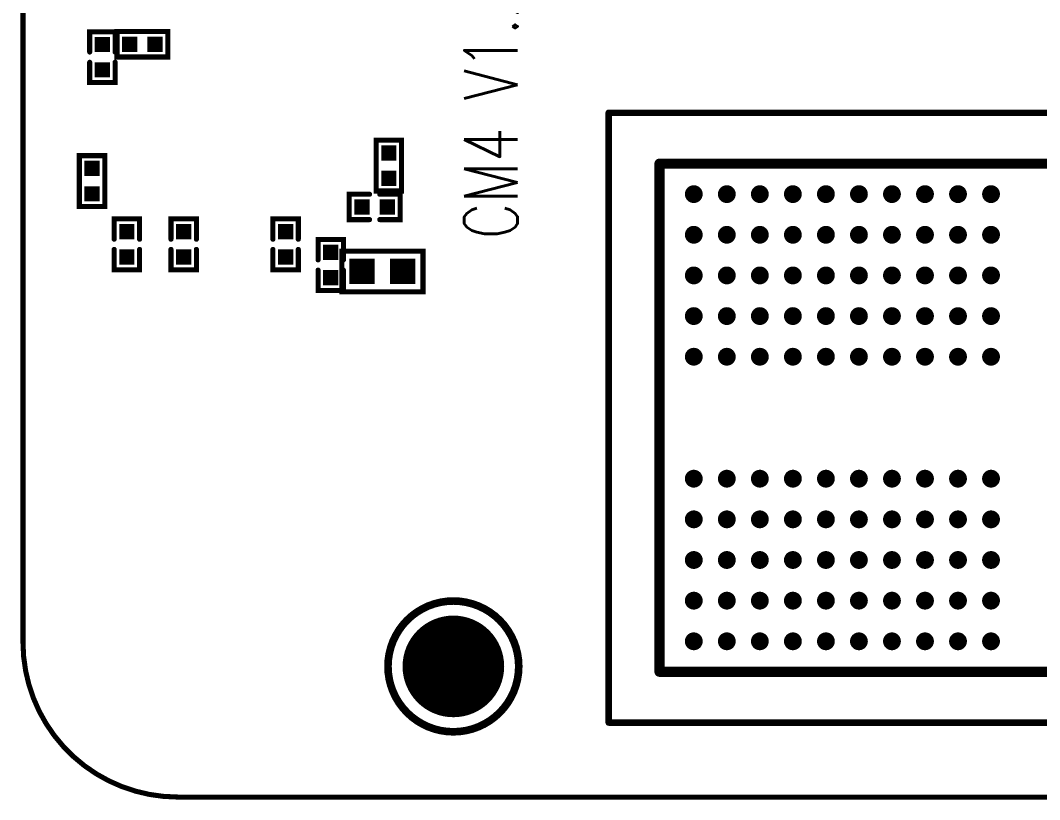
# Model space of a CAD drawing. Extents: x 109.4 to 149.6, y 97.5 to 152.5.
# Drawn here: x 109.46 to 129.52, y 97.46 to 112.79 of the extents above; entities that cross this region are included whole.
import ezdxf

# ---------------------------------------------------------------- set-up
doc = ezdxf.new("R2010")
doc.units = 0
doc.header["$MEASUREMENT"] = 0
doc.layers.get('0').update_dxf_attribs({"linetype": 'CONTINUOUS'})
for name, color, linetype in [('BOARD_OUTLINE_00', 254, 'CONTINUOUS'), ('DRIL_NPLTE_THRU_01', 3, 'CONTINUOUS'), ('DRIL_NPLTE_THRU_02', 171, 'CONTINUOUS'), ('DRIL_NPLTE_THRU_03', 34, 'CONTINUOUS'), ('DRIL_NPLTE_THRU_04', 1, 'CONTINUOUS'), ('DRIL_NPLTE_THRU_05', 171, 'CONTINUOUS'), ('DRIL_NPLTE_THRU_06', 136, 'CONTINUOUS'), ('DRIL_NPLTE_THRU_07', 216, 'CONTINUOUS'), ('DRIL_NPLTE_THRU_08', 2, 'CONTINUOUS'), ('DRIL_NPLTE_THRU_09', 6, 'CONTINUOUS'), ('DRIL_NPLTE_THRU_10', 106, 'CONTINUOUS'), ('DRIL_NPLTE_THRU_11', 171, 'CONTINUOUS'), ('DRIL_NPLTE_THRU_12', 176, 'CONTINUOUS'), ('DRIL_PLTE_THRU_01', 3, 'CONTINUOUS'), ('DRIL_PLTE_THRU_02', 171, 'CONTINUOUS'), ('DRIL_PLTE_THRU_03', 34, 'CONTINUOUS'), ('DRIL_PLTE_THRU_04', 1, 'CONTINUOUS'), ('DRIL_PLTE_THRU_05', 171, 'CONTINUOUS'), ('DRIL_PLTE_THRU_06', 136, 'CONTINUOUS'), ('DRIL_PLTE_THRU_07', 216, 'CONTINUOUS'), ('DRIL_PLTE_THRU_08', 2, 'CONTINUOUS'), ('DRIL_PLTE_THRU_09', 6, 'CONTINUOUS'), ('DRIL_PLTE_THRU_10', 106, 'CONTINUOUS'), ('DRIL_PLTE_THRU_11', 171, 'CONTINUOUS'), ('DRIL_PLTE_THRU_12', 176, 'CONTINUOUS'), ('PADS_BOT', 5, 'CONTINUOUS'), ('PADS_INNER', 96, 'CONTINUOUS'), ('PADS_TOP', 96, 'CONTINUOUS'), ('PADS_XR_121', 254, 'CONTINUOUS'), ('PADS_XR_122', 96, 'CONTINUOUS'), ('PADS_XR_123', 3, 'CONTINUOUS'), ('PADS_XR_128', 255, 'CONTINUOUS'), ('PART_TOP_2DLINE_00', 254, 'CONTINUOUS'), ('PART_TOP_2DLINE_01', 254, 'CONTINUOUS'), ('PART_TOP_2DLINE_126', 253, 'CONTINUOUS'), ('PART_TOP_COPPER_121', 254, 'CONTINUOUS'), ('PART_TOP_CUTOUT_01', 254, 'CONTINUOUS'), ('TEXT_126', 6, 'CONTINUOUS')]:
    doc.layers.add(name, color=color, linetype=linetype)
doc.styles.add('W0$1016', font='simplex', dxfattribs={"width": 0.75})

# ---------------------------------------------------------------- blocks, each defined once
blk = doc.blocks.new('BOARD_1')
at = {"layer": 'BOARD_OUTLINE_00', "const_width": 0.1}
blk.add_lwpolyline([(7.043, -3.358, 0.414214), (3.696, -6.706), (3.696, -55.29, 0.414214), (6.744, -58.338), (40.389, -58.338, 0.414214), (43.716, -55.012), (43.716, -6.664, 0.414214), (40.41, -3.358)], format="xyb", close=True, dxfattribs=at)
blk = doc.blocks.new('SMOOTH_0$1')
at = {"const_width": 0.05}
blk.add_lwpolyline([(-0.025, 0, 1), (0.025, 0, 1)], format="xyb", close=True, dxfattribs=at)
blk = doc.blocks.new('PART_BODY_TOP_727')
at = {"layer": 'PART_TOP_2DLINE_126', "const_width": 0.1}
for points in [[(-0.1, 0.25), (-0.5, 0.25), (-0.5, -0.25), (-0.1, -0.25)], [(0.1, 0.25), (0.5, 0.25), (0.5, -0.25), (0.1, -0.25)]]:
    blk.add_lwpolyline(points, dxfattribs=at)
at = {"layer": 'PART_TOP_2DLINE_126'}
for p in [(-0.5, 0.25), (-0.1, 0.25), (0.1, 0.25), (0.5, 0.25), (-0.5, -0.25), (-0.1, -0.25), (0.1, -0.25), (0.5, -0.25)]:
    blk.add_blockref('SMOOTH_0$1', p, dxfattribs=at)
blk = doc.blocks.new('DRIL_HOLE_0')
blk.add_lwpolyline([(0, 0, 1), (0, 0, 1)], format="xyb", close=True)
blk = doc.blocks.new('PAD_0')
blk.add_lwpolyline([(0, 0, 1), (0, 0, 1)], format="xyb", close=True)
blk = doc.blocks.new('PAD_12')
at = {"const_width": 0.3}
blk.add_lwpolyline([(-0.15, 0), (0.15, 0)], dxfattribs=at)
blk = doc.blocks.new('STK_TOP_25')
at = {"layer": 'DRIL_NPLTE_THRU_01'}
blk.add_blockref('DRIL_HOLE_0', (0, 0), dxfattribs=at)
at = {"layer": 'DRIL_NPLTE_THRU_02'}
blk.add_blockref('DRIL_HOLE_0', (0, 0), dxfattribs=at)
at = {"layer": 'DRIL_NPLTE_THRU_03'}
blk.add_blockref('DRIL_HOLE_0', (0, 0), dxfattribs=at)
at = {"layer": 'DRIL_NPLTE_THRU_04'}
blk.add_blockref('DRIL_HOLE_0', (0, 0), dxfattribs=at)
at = {"layer": 'DRIL_NPLTE_THRU_05'}
blk.add_blockref('DRIL_HOLE_0', (0, 0), dxfattribs=at)
at = {"layer": 'DRIL_NPLTE_THRU_06'}
blk.add_blockref('DRIL_HOLE_0', (0, 0), dxfattribs=at)
at = {"layer": 'DRIL_NPLTE_THRU_07'}
blk.add_blockref('DRIL_HOLE_0', (0, 0), dxfattribs=at)
at = {"layer": 'DRIL_NPLTE_THRU_08'}
blk.add_blockref('DRIL_HOLE_0', (0, 0), dxfattribs=at)
at = {"layer": 'DRIL_NPLTE_THRU_09'}
blk.add_blockref('DRIL_HOLE_0', (0, 0), dxfattribs=at)
at = {"layer": 'DRIL_NPLTE_THRU_10'}
blk.add_blockref('DRIL_HOLE_0', (0, 0), dxfattribs=at)
at = {"layer": 'DRIL_NPLTE_THRU_11'}
blk.add_blockref('DRIL_HOLE_0', (0, 0), dxfattribs=at)
at = {"layer": 'DRIL_NPLTE_THRU_12'}
blk.add_blockref('DRIL_HOLE_0', (0, 0), dxfattribs=at)
at = {"layer": 'PADS_BOT'}
blk.add_blockref('PAD_0', (0, 0), dxfattribs=at)
at = {"layer": 'PADS_INNER'}
blk.add_blockref('PAD_0', (0, 0), dxfattribs=at)
at = {"layer": 'PADS_TOP'}
blk.add_blockref('PAD_12', (0, 0), dxfattribs=at)
blk = doc.blocks.new('SYM_TOP_29')
for name, p in [('PART_BODY_TOP_727', (0, 0)), ('STK_TOP_25', (-0.25, 0)), ('STK_TOP_25', (0.25, 0))]:
    blk.add_blockref(name, p)
blk = doc.blocks.new('PART_TOP_167')
blk.add_blockref('SYM_TOP_29', (0, 0))
blk = doc.blocks.new('PART_TOP_192')
blk.add_blockref('SYM_TOP_29', (0, 0))
blk = doc.blocks.new('PART_TOP_202')
blk.add_blockref('SYM_TOP_29', (0, 0))
blk = doc.blocks.new('PART_TOP_206')
blk.add_blockref('SYM_TOP_29', (0, 0))
blk = doc.blocks.new('PART_TOP_207')
blk.add_blockref('SYM_TOP_29', (0, 0))
blk = doc.blocks.new('PART_TOP_210')
blk.add_blockref('SYM_TOP_29', (0, 0))
blk = doc.blocks.new('PART_BODY_TOP_716')
at = {"layer": 'PART_TOP_2DLINE_01', "const_width": 0.1}
blk.add_lwpolyline([(-0.8, 0.4), (0.8, 0.4), (0.8, -0.4), (-0.8, -0.4)], close=True, dxfattribs=at)
at = {"layer": 'PART_TOP_2DLINE_01'}
for p in [(-0.8, 0.4), (0.8, 0.4), (-0.8, -0.4), (0.8, -0.4)]:
    blk.add_blockref('SMOOTH_0$1', p, dxfattribs=at)
blk = doc.blocks.new('PAD_13')
at = {"const_width": 0.5}
blk.add_lwpolyline([(-0.25, 0), (0.25, 0)], dxfattribs=at)
blk = doc.blocks.new('STK_TOP_11')
at = {"layer": 'DRIL_PLTE_THRU_01'}
blk.add_blockref('DRIL_HOLE_0', (0, 0), dxfattribs=at)
at = {"layer": 'DRIL_PLTE_THRU_02'}
blk.add_blockref('DRIL_HOLE_0', (0, 0), dxfattribs=at)
at = {"layer": 'DRIL_PLTE_THRU_03'}
blk.add_blockref('DRIL_HOLE_0', (0, 0), dxfattribs=at)
at = {"layer": 'DRIL_PLTE_THRU_04'}
blk.add_blockref('DRIL_HOLE_0', (0, 0), dxfattribs=at)
at = {"layer": 'DRIL_PLTE_THRU_05'}
blk.add_blockref('DRIL_HOLE_0', (0, 0), dxfattribs=at)
at = {"layer": 'DRIL_PLTE_THRU_06'}
blk.add_blockref('DRIL_HOLE_0', (0, 0), dxfattribs=at)
at = {"layer": 'DRIL_PLTE_THRU_07'}
blk.add_blockref('DRIL_HOLE_0', (0, 0), dxfattribs=at)
at = {"layer": 'DRIL_PLTE_THRU_08'}
blk.add_blockref('DRIL_HOLE_0', (0, 0), dxfattribs=at)
at = {"layer": 'DRIL_PLTE_THRU_09'}
blk.add_blockref('DRIL_HOLE_0', (0, 0), dxfattribs=at)
at = {"layer": 'DRIL_PLTE_THRU_10'}
blk.add_blockref('DRIL_HOLE_0', (0, 0), dxfattribs=at)
at = {"layer": 'DRIL_PLTE_THRU_11'}
blk.add_blockref('DRIL_HOLE_0', (0, 0), dxfattribs=at)
at = {"layer": 'DRIL_PLTE_THRU_12'}
blk.add_blockref('DRIL_HOLE_0', (0, 0), dxfattribs=at)
at = {"layer": 'PADS_BOT'}
blk.add_blockref('PAD_0', (0, 0), dxfattribs=at)
at = {"layer": 'PADS_INNER'}
blk.add_blockref('PAD_0', (0, 0), dxfattribs=at)
at = {"layer": 'PADS_TOP'}
blk.add_blockref('PAD_13', (0, 0), dxfattribs=at)
blk = doc.blocks.new('SYM_TOP_18')
for name, p in [('PART_BODY_TOP_716', (0, 0)), ('STK_TOP_11', (-0.4, 0)), ('STK_TOP_11', (0.4, 0))]:
    blk.add_blockref(name, p)
blk = doc.blocks.new('PART_TOP_313')
blk.add_blockref('SYM_TOP_18', (0, 0))
blk = doc.blocks.new('PART_BODY_TOP_6')
at = {"layer": 'PART_TOP_COPPER_121', "const_width": 1}
blk.add_lwpolyline([(0.5, 0, 1), (-0.5, 0, 1)], format="xyb", close=True, dxfattribs=at)
at = {"layer": 'PART_TOP_CUTOUT_01', "const_width": 0.15}
blk.add_lwpolyline([(-1.287, 0, 1), (1.287, 0, 1)], format="xyb", close=True, dxfattribs=at)
blk = doc.blocks.new('PAD_20')
at = {"const_width": 0.5}
blk.add_lwpolyline([(0, -0.25, 1), (0, 0.25, 1)], format="xyb", close=True, dxfattribs=at)
blk = doc.blocks.new('STK_TOP_16')
at = {"layer": 'DRIL_PLTE_THRU_01'}
blk.add_blockref('DRIL_HOLE_0', (0, 0), dxfattribs=at)
at = {"layer": 'DRIL_PLTE_THRU_02'}
blk.add_blockref('DRIL_HOLE_0', (0, 0), dxfattribs=at)
at = {"layer": 'DRIL_PLTE_THRU_03'}
blk.add_blockref('DRIL_HOLE_0', (0, 0), dxfattribs=at)
at = {"layer": 'DRIL_PLTE_THRU_04'}
blk.add_blockref('DRIL_HOLE_0', (0, 0), dxfattribs=at)
at = {"layer": 'DRIL_PLTE_THRU_05'}
blk.add_blockref('DRIL_HOLE_0', (0, 0), dxfattribs=at)
at = {"layer": 'DRIL_PLTE_THRU_06'}
blk.add_blockref('DRIL_HOLE_0', (0, 0), dxfattribs=at)
at = {"layer": 'DRIL_PLTE_THRU_07'}
blk.add_blockref('DRIL_HOLE_0', (0, 0), dxfattribs=at)
at = {"layer": 'DRIL_PLTE_THRU_08'}
blk.add_blockref('DRIL_HOLE_0', (0, 0), dxfattribs=at)
at = {"layer": 'DRIL_PLTE_THRU_09'}
blk.add_blockref('DRIL_HOLE_0', (0, 0), dxfattribs=at)
at = {"layer": 'DRIL_PLTE_THRU_10'}
blk.add_blockref('DRIL_HOLE_0', (0, 0), dxfattribs=at)
at = {"layer": 'DRIL_PLTE_THRU_11'}
blk.add_blockref('DRIL_HOLE_0', (0, 0), dxfattribs=at)
at = {"layer": 'DRIL_PLTE_THRU_12'}
blk.add_blockref('DRIL_HOLE_0', (0, 0), dxfattribs=at)
at = {"layer": 'PADS_BOT'}
blk.add_blockref('PAD_0', (0, 0), dxfattribs=at)
at = {"layer": 'PADS_INNER'}
blk.add_blockref('PAD_0', (0, 0), dxfattribs=at)
at = {"layer": 'PADS_TOP'}
blk.add_blockref('PAD_20', (0, 0), dxfattribs=at)
blk = doc.blocks.new('SYM_TOP_14')
for name in ['PART_BODY_TOP_6', 'STK_TOP_16']:
    blk.add_blockref(name, (0, 0))
blk = doc.blocks.new('PART_TOP_336')
blk.add_blockref('SYM_TOP_14', (0, 0))
blk = doc.blocks.new('SMOOTH_0$100076')
at = {"const_width": 0.05}
blk.add_lwpolyline([(-0.025, 0, 1), (0.025, 0, 1)], format="xyb", close=True, dxfattribs=at)
blk = doc.blocks.new('PART_BODY_TOP_738')
at = {"layer": 'PART_TOP_2DLINE_126', "const_width": 0.1}
blk.add_lwpolyline([(-0.5, 0.25), (0.5, 0.25), (0.5, -0.25), (-0.5, -0.25)], close=True, dxfattribs=at)
at = {"layer": 'PART_TOP_2DLINE_126'}
for p in [(-0.5, 0.25), (0.5, 0.25), (-0.5, -0.25), (0.5, -0.25)]:
    blk.add_blockref('SMOOTH_0$100076', p, dxfattribs=at)
blk = doc.blocks.new('SYM_TOP_40')
for name, p in [('PART_BODY_TOP_738', (0, 0)), ('STK_TOP_25', (-0.25, 0)), ('STK_TOP_25', (0.25, 0))]:
    blk.add_blockref(name, p)
blk = doc.blocks.new('PART_TOP_496')
blk.add_blockref('SYM_TOP_40', (0, 0))
blk = doc.blocks.new('PART_TOP_500')
blk.add_blockref('SYM_TOP_40', (0, 0))
blk = doc.blocks.new('PART_TOP_522')
blk.add_blockref('SYM_TOP_40', (0, 0))
blk = doc.blocks.new('SMOOTH_0$127')
at = {"const_width": 0.0635}
blk.add_lwpolyline([(-0.03175, 0, 1), (0.03175, 0, 1)], format="xyb", close=True, dxfattribs=at)
blk = doc.blocks.new('SMOOTH_0$199898')
at = {"const_width": 0.099949}
blk.add_lwpolyline([(-0.049974, 0, 1), (0.049974, 0, 1)], format="xyb", close=True, dxfattribs=at)
blk = doc.blocks.new('PART_BODY_TOP_743')
at = {"layer": 'PART_TOP_2DLINE_00'}
for points, const_width in [([(-6.604, 9.906), (-7.366, 9.144)], 0.127), ([(-6, 8.5), (-6.604, 9.906)], 0.127), ([(-7.366, 9.144), (-5.969, 8.509)], 0.127), ([(-5.312, 8.5), (-6.002, 7.81)], 0.127), ([(6, 8.5), (-5.312, 8.5)], 0.127), ([(6, -8.5), (6, 8.5)], 0.127), ([(-6.002, 7.81), (-6.002, 7.43)], 0.127), ([(-6, 7.709), (-6, -8.5)], 0.127), ([(-5, 7.5), (5, 7.5)], 0.2), ([(-5, -7.5), (-5, 7.5)], 0.2), ([(5, 7.5), (5, -7.5)], 0.2), ([(5, -7.5), (-5, -7.5)], 0.2), ([(-6, -8.5), (6, -8.5)], 0.127)]:
    blk.add_lwpolyline(points, dxfattribs=dict(at, const_width=const_width))
for name, p in [('SMOOTH_0$127', (-6.604, 9.906)), ('SMOOTH_0$127', (-6.604, 9.906)), ('SMOOTH_0$127', (-7.366, 9.144)), ('SMOOTH_0$127', (-7.366, 9.144)), ('SMOOTH_0$127', (-6, 8.5)), ('SMOOTH_0$127', (-5.969, 8.509)), ('SMOOTH_0$127', (-5.312, 8.5)), ('SMOOTH_0$127', (-5.312, 8.5)), ('SMOOTH_0$127', (6, 8.5)), ('SMOOTH_0$127', (6, 8.5)), ('SMOOTH_0$127', (-6.002, 7.81)), ('SMOOTH_0$127', (-6.002, 7.81)), ('SMOOTH_0$127', (-6, 7.709)), ('SMOOTH_0$127', (-6.002, 7.43)), ('SMOOTH_0$199898', (-5, 7.5)), ('SMOOTH_0$199898', (-5, 7.5)), ('SMOOTH_0$199898', (5, 7.5)), ('SMOOTH_0$199898', (5, 7.5)), ('SMOOTH_0$199898', (-5, -7.5)), ('SMOOTH_0$199898', (-5, -7.5)), ('SMOOTH_0$199898', (5, -7.5)), ('SMOOTH_0$199898', (5, -7.5)), ('SMOOTH_0$127', (-6, -8.5)), ('SMOOTH_0$127', (-6, -8.5)), ('SMOOTH_0$127', (6, -8.5)), ('SMOOTH_0$127', (6, -8.5))]:
    blk.add_blockref(name, p, dxfattribs=at)
blk = doc.blocks.new('PAD_26')
at = {"const_width": 0.175}
blk.add_lwpolyline([(0, -0.088, 1), (0, 0.088, 1)], format="xyb", close=True, dxfattribs=at)
blk = doc.blocks.new('PAD_27')
at = {"const_width": 0.15}
blk.add_lwpolyline([(0, -0.075, 1), (0, 0.075, 1)], format="xyb", close=True, dxfattribs=at)
blk = doc.blocks.new('STK_TOP_26')
at = {"layer": 'DRIL_PLTE_THRU_01'}
blk.add_blockref('DRIL_HOLE_0', (0, 0), dxfattribs=at)
at = {"layer": 'DRIL_PLTE_THRU_02'}
blk.add_blockref('DRIL_HOLE_0', (0, 0), dxfattribs=at)
at = {"layer": 'DRIL_PLTE_THRU_03'}
blk.add_blockref('DRIL_HOLE_0', (0, 0), dxfattribs=at)
at = {"layer": 'DRIL_PLTE_THRU_04'}
blk.add_blockref('DRIL_HOLE_0', (0, 0), dxfattribs=at)
at = {"layer": 'DRIL_PLTE_THRU_05'}
blk.add_blockref('DRIL_HOLE_0', (0, 0), dxfattribs=at)
at = {"layer": 'DRIL_PLTE_THRU_06'}
blk.add_blockref('DRIL_HOLE_0', (0, 0), dxfattribs=at)
at = {"layer": 'DRIL_PLTE_THRU_07'}
blk.add_blockref('DRIL_HOLE_0', (0, 0), dxfattribs=at)
at = {"layer": 'DRIL_PLTE_THRU_08'}
blk.add_blockref('DRIL_HOLE_0', (0, 0), dxfattribs=at)
at = {"layer": 'DRIL_PLTE_THRU_09'}
blk.add_blockref('DRIL_HOLE_0', (0, 0), dxfattribs=at)
at = {"layer": 'DRIL_PLTE_THRU_10'}
blk.add_blockref('DRIL_HOLE_0', (0, 0), dxfattribs=at)
at = {"layer": 'DRIL_PLTE_THRU_11'}
blk.add_blockref('DRIL_HOLE_0', (0, 0), dxfattribs=at)
at = {"layer": 'DRIL_PLTE_THRU_12'}
blk.add_blockref('DRIL_HOLE_0', (0, 0), dxfattribs=at)
at = {"layer": 'PADS_BOT'}
blk.add_blockref('PAD_0', (0, 0), dxfattribs=at)
at = {"layer": 'PADS_INNER'}
blk.add_blockref('PAD_0', (0, 0), dxfattribs=at)
at = {"layer": 'PADS_TOP'}
blk.add_blockref('PAD_27', (0, 0), dxfattribs=at)
at = {"layer": 'PADS_XR_121'}
blk.add_blockref('PAD_26', (0, 0), dxfattribs=at)
at = {"layer": 'PADS_XR_122'}
blk.add_blockref('PAD_0', (0, 0), dxfattribs=at)
at = {"layer": 'PADS_XR_123'}
blk.add_blockref('PAD_27', (0, 0), dxfattribs=at)
at = {"layer": 'PADS_XR_128'}
blk.add_blockref('PAD_0', (0, 0), dxfattribs=at)
blk = doc.blocks.new('SYM_TOP_45')
for name, p in [('PART_BODY_TOP_743', (0, 0)), ('STK_TOP_26', (-4.4, 6.825)), ('STK_TOP_26', (-3.6, 6.825)), ('STK_TOP_26', (-2.8, 6.825)), ('STK_TOP_26', (-2, 6.825)), ('STK_TOP_26', (-1.2, 6.825)), ('STK_TOP_26', (1.2, 6.825)), ('STK_TOP_26', (2, 6.825)), ('STK_TOP_26', (2.8, 6.825)), ('STK_TOP_26', (3.6, 6.825)), ('STK_TOP_26', (4.4, 6.825)), ('STK_TOP_26', (-4.4, 6.175)), ('STK_TOP_26', (-3.6, 6.175)), ('STK_TOP_26', (-2.8, 6.175)), ('STK_TOP_26', (-2, 6.175)), ('STK_TOP_26', (-1.2, 6.175)), ('STK_TOP_26', (1.2, 6.175)), ('STK_TOP_26', (2, 6.175)), ('STK_TOP_26', (2.8, 6.175)), ('STK_TOP_26', (3.6, 6.175)), ('STK_TOP_26', (4.4, 6.175)), ('STK_TOP_26', (-4.4, 5.525)), ('STK_TOP_26', (-3.6, 5.525)), ('STK_TOP_26', (-2.8, 5.525)), ('STK_TOP_26', (-2, 5.525)), ('STK_TOP_26', (-1.2, 5.525)), ('STK_TOP_26', (1.2, 5.525)), ('STK_TOP_26', (2, 5.525)), ('STK_TOP_26', (2.8, 5.525)), ('STK_TOP_26', (3.6, 5.525)), ('STK_TOP_26', (4.4, 5.525)), ('STK_TOP_26', (-4.4, 4.875)), ('STK_TOP_26', (-3.6, 4.875)), ('STK_TOP_26', (-2.8, 4.875)), ('STK_TOP_26', (-2, 4.875)), ('STK_TOP_26', (-1.2, 4.875)), ('STK_TOP_26', (1.2, 4.875)), ('STK_TOP_26', (2, 4.875)), ('STK_TOP_26', (2.8, 4.875)), ('STK_TOP_26', (3.6, 4.875)), ('STK_TOP_26', (4.4, 4.875)), ('STK_TOP_26', (-4.4, 4.225)), ('STK_TOP_26', (-3.6, 4.225)), ('STK_TOP_26', (-2.8, 4.225)), ('STK_TOP_26', (-2, 4.225)), ('STK_TOP_26', (-1.2, 4.225)), ('STK_TOP_26', (1.2, 4.225)), ('STK_TOP_26', (2, 4.225)), ('STK_TOP_26', (2.8, 4.225)), ('STK_TOP_26', (3.6, 4.225)), ('STK_TOP_26', (4.4, 4.225)), ('STK_TOP_26', (-4.4, 3.575)), ('STK_TOP_26', (-3.6, 3.575)), ('STK_TOP_26', (-2.8, 3.575)), ('STK_TOP_26', (-2, 3.575)), ('STK_TOP_26', (-1.2, 3.575)), ('STK_TOP_26', (1.2, 3.575)), ('STK_TOP_26', (2, 3.575)), ('STK_TOP_26', (2.8, 3.575)), ('STK_TOP_26', (3.6, 3.575)), ('STK_TOP_26', (4.4, 3.575)), ('STK_TOP_26', (-4.4, 2.925)), ('STK_TOP_26', (-3.6, 2.925)), ('STK_TOP_26', (-2.8, 2.925)), ('STK_TOP_26', (-2, 2.925)), ('STK_TOP_26', (-1.2, 2.925)), ('STK_TOP_26', (1.2, 2.925)), ('STK_TOP_26', (2, 2.925)), ('STK_TOP_26', (2.8, 2.925)), ('STK_TOP_26', (3.6, 2.925)), ('STK_TOP_26', (4.4, 2.925)), ('STK_TOP_26', (-4.4, 2.275)), ('STK_TOP_26', (-3.6, 2.275)), ('STK_TOP_26', (-2.8, 2.275)), ('STK_TOP_26', (-2, 2.275)), ('STK_TOP_26', (-1.2, 2.275)), ('STK_TOP_26', (1.2, 2.275)), ('STK_TOP_26', (2, 2.275)), ('STK_TOP_26', (2.8, 2.275)), ('STK_TOP_26', (3.6, 2.275)), ('STK_TOP_26', (4.4, 2.275)), ('STK_TOP_26', (-4.4, 1.625)), ('STK_TOP_26', (-3.6, 1.625)), ('STK_TOP_26', (-2.8, 1.625)), ('STK_TOP_26', (-2, 1.625)), ('STK_TOP_26', (-1.2, 1.625)), ('STK_TOP_26', (1.2, 1.625)), ('STK_TOP_26', (2, 1.625)), ('STK_TOP_26', (2.8, 1.625)), ('STK_TOP_26', (3.6, 1.625)), ('STK_TOP_26', (4.4, 1.625)), ('STK_TOP_26', (-4.4, 0.975)), ('STK_TOP_26', (-3.6, 0.975)), ('STK_TOP_26', (-2.8, 0.975)), ('STK_TOP_26', (-2, 0.975)), ('STK_TOP_26', (-1.2, 0.975)), ('STK_TOP_26', (1.2, 0.975)), ('STK_TOP_26', (2, 0.975)), ('STK_TOP_26', (2.8, 0.975)), ('STK_TOP_26', (3.6, 0.975)), ('STK_TOP_26', (4.4, 0.975)), ('STK_TOP_26', (-4.4, -0.975)), ('STK_TOP_26', (-3.6, -0.975)), ('STK_TOP_26', (-2.8, -0.975)), ('STK_TOP_26', (-2, -0.975)), ('STK_TOP_26', (-1.2, -0.975)), ('STK_TOP_26', (1.2, -0.975)), ('STK_TOP_26', (2, -0.975)), ('STK_TOP_26', (2.8, -0.975)), ('STK_TOP_26', (3.6, -0.975)), ('STK_TOP_26', (4.4, -0.975)), ('STK_TOP_26', (-4.4, -1.625)), ('STK_TOP_26', (-3.6, -1.625)), ('STK_TOP_26', (-2.8, -1.625)), ('STK_TOP_26', (-2, -1.625)), ('STK_TOP_26', (-1.2, -1.625)), ('STK_TOP_26', (1.2, -1.625)), ('STK_TOP_26', (2, -1.625)), ('STK_TOP_26', (2.8, -1.625)), ('STK_TOP_26', (3.6, -1.625)), ('STK_TOP_26', (4.4, -1.625)), ('STK_TOP_26', (-4.4, -2.275)), ('STK_TOP_26', (-3.6, -2.275)), ('STK_TOP_26', (-2.8, -2.275)), ('STK_TOP_26', (-2, -2.275)), ('STK_TOP_26', (-1.2, -2.275)), ('STK_TOP_26', (1.2, -2.275)), ('STK_TOP_26', (2, -2.275)), ('STK_TOP_26', (2.8, -2.275)), ('STK_TOP_26', (3.6, -2.275)), ('STK_TOP_26', (4.4, -2.275)), ('STK_TOP_26', (-4.4, -2.925)), ('STK_TOP_26', (-3.6, -2.925)), ('STK_TOP_26', (-2.8, -2.925)), ('STK_TOP_26', (-2, -2.925)), ('STK_TOP_26', (-1.2, -2.925)), ('STK_TOP_26', (1.2, -2.925)), ('STK_TOP_26', (2, -2.925)), ('STK_TOP_26', (2.8, -2.925)), ('STK_TOP_26', (3.6, -2.925)), ('STK_TOP_26', (4.4, -2.925)), ('STK_TOP_26', (-4.4, -3.575)), ('STK_TOP_26', (-3.6, -3.575)), ('STK_TOP_26', (-2.8, -3.575)), ('STK_TOP_26', (-2, -3.575)), ('STK_TOP_26', (-1.2, -3.575)), ('STK_TOP_26', (1.2, -3.575)), ('STK_TOP_26', (2, -3.575)), ('STK_TOP_26', (2.8, -3.575)), ('STK_TOP_26', (3.6, -3.575)), ('STK_TOP_26', (4.4, -3.575)), ('STK_TOP_26', (-4.4, -4.225)), ('STK_TOP_26', (-3.6, -4.225)), ('STK_TOP_26', (-2.8, -4.225)), ('STK_TOP_26', (-2, -4.225)), ('STK_TOP_26', (-1.2, -4.225)), ('STK_TOP_26', (1.2, -4.225)), ('STK_TOP_26', (2, -4.225)), ('STK_TOP_26', (2.8, -4.225)), ('STK_TOP_26', (3.6, -4.225)), ('STK_TOP_26', (4.4, -4.225)), ('STK_TOP_26', (-4.4, -4.875)), ('STK_TOP_26', (-3.6, -4.875)), ('STK_TOP_26', (-2.8, -4.875)), ('STK_TOP_26', (-2, -4.875)), ('STK_TOP_26', (-1.2, -4.875)), ('STK_TOP_26', (1.2, -4.875)), ('STK_TOP_26', (2, -4.875)), ('STK_TOP_26', (2.8, -4.875)), ('STK_TOP_26', (3.6, -4.875)), ('STK_TOP_26', (4.4, -4.875)), ('STK_TOP_26', (-4.4, -5.525)), ('STK_TOP_26', (-3.6, -5.525)), ('STK_TOP_26', (-2.8, -5.525)), ('STK_TOP_26', (-2, -5.525)), ('STK_TOP_26', (-1.2, -5.525)), ('STK_TOP_26', (1.2, -5.525)), ('STK_TOP_26', (2, -5.525)), ('STK_TOP_26', (2.8, -5.525)), ('STK_TOP_26', (3.6, -5.525)), ('STK_TOP_26', (4.4, -5.525)), ('STK_TOP_26', (-4.4, -6.175)), ('STK_TOP_26', (-3.6, -6.175)), ('STK_TOP_26', (-2.8, -6.175)), ('STK_TOP_26', (-2, -6.175)), ('STK_TOP_26', (-1.2, -6.175)), ('STK_TOP_26', (1.2, -6.175)), ('STK_TOP_26', (2, -6.175)), ('STK_TOP_26', (2.8, -6.175)), ('STK_TOP_26', (3.6, -6.175)), ('STK_TOP_26', (4.4, -6.175)), ('STK_TOP_26', (-4.4, -6.825)), ('STK_TOP_26', (-3.6, -6.825)), ('STK_TOP_26', (-2.8, -6.825)), ('STK_TOP_26', (-2, -6.825)), ('STK_TOP_26', (-1.2, -6.825)), ('STK_TOP_26', (1.2, -6.825)), ('STK_TOP_26', (2, -6.825)), ('STK_TOP_26', (2.8, -6.825)), ('STK_TOP_26', (3.6, -6.825)), ('STK_TOP_26', (4.4, -6.825))]:
    blk.add_blockref(name, p)
blk = doc.blocks.new('PART_TOP_594')
blk.add_blockref('SYM_TOP_45', (0, 0))

msp = doc.modelspace()

# ---------------------------------------------------------------- block references
for name, p in [('BOARD_1', (105.814, 155.847)), ('PART_TOP_500', (111.86, 112.323)), ('PART_TOP_336', (117.981, 100.08))]:
    msp.add_blockref(name, p)
for name, p, rotation in [('PART_TOP_167', (111.073, 112.069), 270), ('PART_TOP_594', (129.538, 104.974), 270), ('PART_TOP_496', (116.711, 109.935), 90), ('PART_TOP_522', (110.869, 109.63), 90), ('PART_TOP_192', (116.432, 109.122), 180), ('PART_TOP_210', (111.555, 108.386), 90), ('PART_TOP_206', (112.673, 108.386), 90), ('PART_TOP_202', (114.679, 108.386), 90), ('PART_TOP_207', (115.568, 107.979), 90), ('PART_TOP_313', (116.584, 107.852), 180)]:
    msp.add_blockref(name, p, dxfattribs=dict(rotation=rotation))

# ---------------------------------------------------------------- texts
at = {"layer": 'TEXT_126', "style": 'W0$1016', "width": 0.75}
msp.add_text('CM4 V1.20', height=1.0501, rotation=90, dxfattribs=at).set_placement((119.246, 108.489))

doc.saveas('drawing.dxf')
